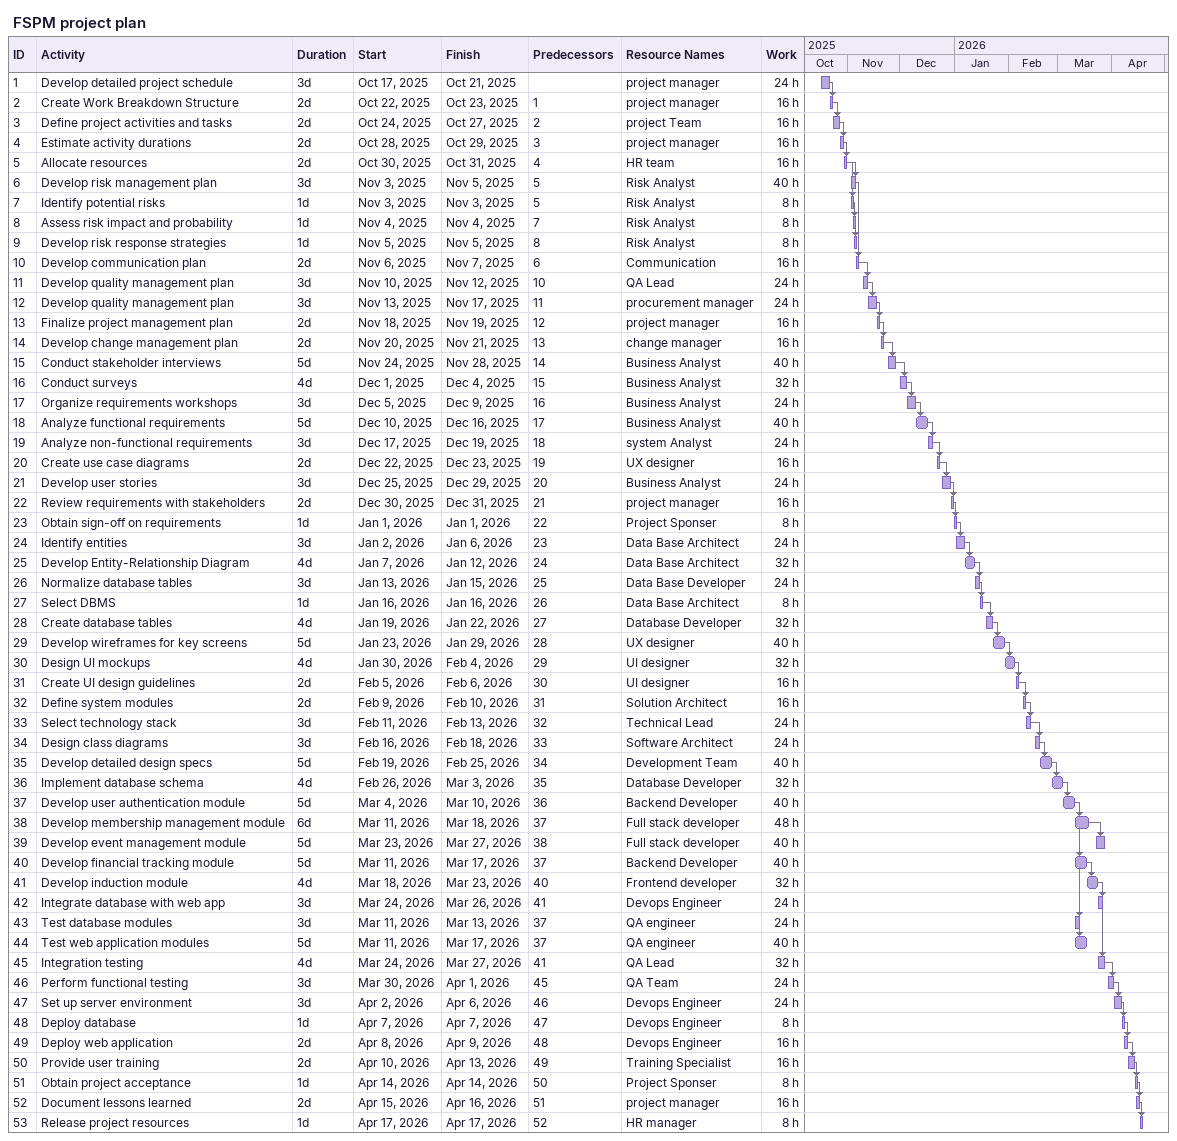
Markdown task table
FSPM project plan

| ID | Task | Duration | Start | Finish | Predecessors | Resources | Work (h) |
|---|---|---|---|---|---|---|---|
| 1 | Develop detailed project schedule | 3d | 2025-10-17 | 2025-10-21 |  | project manager | 24 |
| 2 | Create Work Breakdown Structure | 2d | 2025-10-22 | 2025-10-23 | 1 | project manager | 16 |
| 3 | Define project activities and tasks | 2d | 2025-10-24 | 2025-10-27 | 2 | project Team | 16 |
| 4 | Estimate activity durations | 2d | 2025-10-28 | 2025-10-29 | 3 | project manager | 16 |
| 5 | Allocate resources | 2d | 2025-10-30 | 2025-10-31 | 4 | HR team | 16 |
| 6 | Develop risk management plan | 3d | 2025-11-03 | 2025-11-05 | 5 | Risk Analyst | 40 |
| 7 | Identify potential risks | 1d | 2025-11-03 | 2025-11-03 | 5 | Risk Analyst | 8 |
| 8 | Assess risk impact and probability | 1d | 2025-11-04 | 2025-11-04 | 7 | Risk Analyst | 8 |
| 9 | Develop risk response strategies | 1d | 2025-11-05 | 2025-11-05 | 8 | Risk Analyst | 8 |
| 10 | Develop communication plan | 2d | 2025-11-06 | 2025-11-07 | 6 | Communication | 16 |
| 11 | Develop quality management plan | 3d | 2025-11-10 | 2025-11-12 | 10 | QA Lead | 24 |
| 12 | Develop quality management plan | 3d | 2025-11-13 | 2025-11-17 | 11 | procurement manager | 24 |
| 13 | Finalize project management plan | 2d | 2025-11-18 | 2025-11-19 | 12 | project manager | 16 |
| 14 | Develop change management plan | 2d | 2025-11-20 | 2025-11-21 | 13 | change manager | 16 |
| 15 | Conduct stakeholder interviews | 5d | 2025-11-24 | 2025-11-28 | 14 | Business Analyst | 40 |
| 16 | Conduct surveys | 4d | 2025-12-01 | 2025-12-04 | 15 | Business Analyst | 32 |
| 17 | Organize requirements workshops | 3d | 2025-12-05 | 2025-12-09 | 16 | Business Analyst | 24 |
| 18 | Analyze functional requirements | 5d | 2025-12-10 | 2025-12-16 | 17 | Business Analyst | 40 |
| 19 | Analyze non-functional requirements | 3d | 2025-12-17 | 2025-12-19 | 18 | system Analyst | 24 |
| 20 | Create use case diagrams | 2d | 2025-12-22 | 2025-12-23 | 19 | UX designer | 16 |
| 21 | Develop user stories | 3d | 2025-12-25 | 2025-12-29 | 20 | Business Analyst | 24 |
| 22 | Review requirements with stakeholders | 2d | 2025-12-30 | 2025-12-31 | 21 | project manager | 16 |
| 23 | Obtain sign-off on requirements | 1d | 2026-01-01 | 2026-01-01 | 22 | Project Sponser | 8 |
| 24 | Identify entities | 3d | 2026-01-02 | 2026-01-06 | 23 | Data Base Architect | 24 |
| 25 | Develop Entity-Relationship Diagram | 4d | 2026-01-07 | 2026-01-12 | 24 | Data Base Architect | 32 |
| 26 | Normalize database tables | 3d | 2026-01-13 | 2026-01-15 | 25 | Data Base Developer | 24 |
| 27 | Select DBMS | 1d | 2026-01-16 | 2026-01-16 | 26 | Data Base Architect | 8 |
| 28 | Create database tables | 4d | 2026-01-19 | 2026-01-22 | 27 | Database Developer | 32 |
| 29 | Develop wireframes for key screens | 5d | 2026-01-23 | 2026-01-29 | 28 | UX designer | 40 |
| 30 | Design UI mockups | 4d | 2026-01-30 | 2026-02-04 | 29 | UI designer | 32 |
| 31 | Create UI design guidelines | 2d | 2026-02-05 | 2026-02-06 | 30 | UI designer | 16 |
| 32 | Define system modules | 2d | 2026-02-09 | 2026-02-10 | 31 | Solution Architect | 16 |
| 33 | Select technology stack | 3d | 2026-02-11 | 2026-02-13 | 32 | Technical Lead | 24 |
| 34 | Design class diagrams | 3d | 2026-02-16 | 2026-02-18 | 33 | Software Architect | 24 |
| 35 | Develop detailed design specs | 5d | 2026-02-19 | 2026-02-25 | 34 | Development Team | 40 |
| 36 | Implement database schema | 4d | 2026-02-26 | 2026-03-03 | 35 | Database Developer | 32 |
| 37 | Develop user authentication module | 5d | 2026-03-04 | 2026-03-10 | 36 | Backend Developer | 40 |
| 38 | Develop membership management module | 6d | 2026-03-11 | 2026-03-18 | 37 | Full stack developer | 48 |
| 39 | Develop event management module | 5d | 2026-03-23 | 2026-03-27 | 38 | Full stack developer | 40 |
| 40 | Develop financial tracking module | 5d | 2026-03-11 | 2026-03-17 | 37 | Backend Developer | 40 |
| 41 | Develop induction module | 4d | 2026-03-18 | 2026-03-23 | 40 | Frontend developer | 32 |
| 42 | Integrate database with web app | 3d | 2026-03-24 | 2026-03-26 | 41 | Devops Engineer | 24 |
| 43 | Test database modules | 3d | 2026-03-11 | 2026-03-13 | 37 | QA engineer | 24 |
| 44 | Test web application modules | 5d | 2026-03-11 | 2026-03-17 | 37 | QA engineer | 40 |
| 45 | Integration testing | 4d | 2026-03-24 | 2026-03-27 | 41 | QA Lead | 32 |
| 46 | Perform functional testing | 3d | 2026-03-30 | 2026-04-01 | 45 | QA Team | 24 |
| 47 | Set up server environment | 3d | 2026-04-02 | 2026-04-06 | 46 | Devops Engineer | 24 |
| 48 | Deploy database | 1d | 2026-04-07 | 2026-04-07 | 47 | Devops Engineer | 8 |
| 49 | Deploy web application | 2d | 2026-04-08 | 2026-04-09 | 48 | Devops Engineer | 16 |
| 50 | Provide user training | 2d | 2026-04-10 | 2026-04-13 | 49 | Training Specialist | 16 |
| 51 | Obtain project acceptance | 1d | 2026-04-14 | 2026-04-14 | 50 | Project Sponser | 8 |
| 52 | Document lessons learned | 2d | 2026-04-15 | 2026-04-16 | 51 | project manager | 16 |
| 53 | Release project resources | 1d | 2026-04-17 | 2026-04-17 | 52 | HR manager | 8 |
